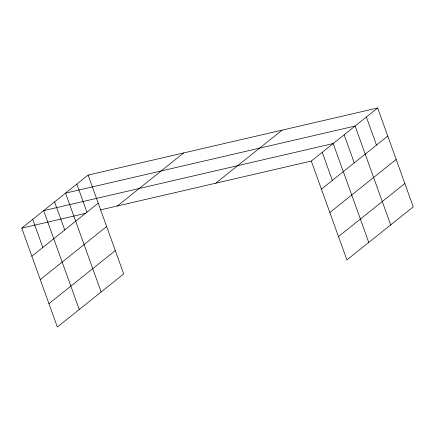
<?xml version="1.0" encoding="UTF-8"?>
<svg xmlns="http://www.w3.org/2000/svg" width="435" height="435" viewBox="0 0 435 435"><rect width="100%" height="100%" fill="white"/><g stroke="black" fill="none" stroke-linecap="round" stroke-linejoin="round"><path stroke-width="0.65" d="M88.109 175.077L123.703 273.947L57.344 327.011L21.75 228.141L88.109 175.077L377.656 107.989L413.25 206.859L346.891 259.923L311.297 161.053L377.656 107.989M31.864 256.237L98.223 203.172M117.303 206.005L183.657 152.941M40.27 279.591L106.629 226.526M48.937 303.652L115.297 250.587M215.749 183.195L282.103 130.13M321.411 189.149L387.77 136.084M329.822 212.503L396.176 159.438M338.484 236.564L404.844 183.505M21.75 228.141L85.45 213.384M100.398 209.92L311.297 161.053M366.373 117.01L376.487 145.105M390.69 224.9L355.096 126.03L65.549 193.118L101.143 291.988M344.145 134.79L354.259 162.88M368.788 242.409L333.194 143.545L43.647 210.632L79.241 309.497M322.248 152.299L332.362 180.394M76.826 184.097L86.94 212.193M54.598 201.878L64.712 229.968M32.701 219.387L42.815 247.482"/></g></svg>
